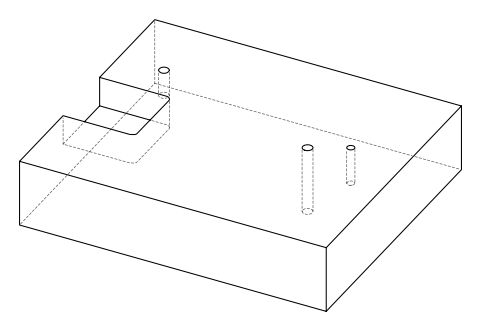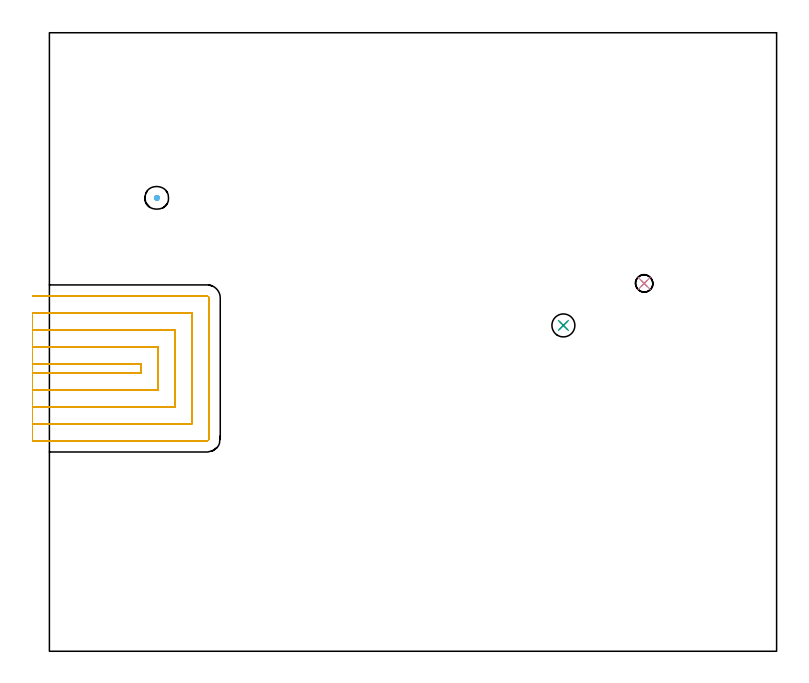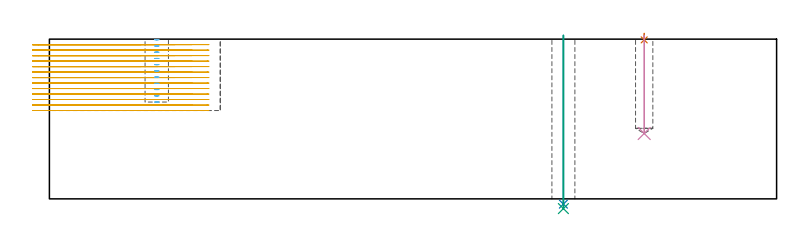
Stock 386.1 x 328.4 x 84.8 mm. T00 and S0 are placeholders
(PLAN: 6 operations, 5 tool changes, 35.7 min)
(1 SPOT_DRILL | STEP1POCKET | NXT0321_9005460120000 | 0.03 min | 0 mm3)
(2 DRILL_THROUGH_HOLE_FROM_SOLID_MATERIAL | STEP1HOLE | NXT0301_042 | 0.36 min | 3329 mm3)
(3 DRILL_TO_ENLARGE_THROUGH_HOLE | STEP1HOLE | UGT0301_231 | 0.37 min | 6554 mm3)
(4 DRILL_BLIND_HOLE_INTO_CENTER | STEP1POCKET | UGT0301_207 | 0.21 min | 3193 mm3)
(5 MILL_SLOT | SLOT_PARTIAL_RECTANGULAR | NXT0201_011 | Follow Part, ap 3, ae 75% | 34.25 min | 304173 mm3)
(6 MILL_BLIND_HOLE_FROM_SOLID_MATERIAL | STEP1POCKET_1 | UGT0201_128 | Spiral | 0.51 min | 4031 mm3)
(TOOL NXT0321_9005460120000 | NC Spot Drill, 142deg, 12mm, Carbide, Uncoated | D12 PA142 FL30 Z2)
(TOOL NXT0301_042 | Carbide Drill 7.1mm [860.1-0710-057A1-MM 2214] | D7.1 PA140 FL85 Z2)
(TOOL UGT0301_231 | Twist Drill 12.2 mm | D12.2 PA118 FL97 Z2)
(TOOL UGT0301_207 | Twist Drill 9.2 mm | D9.2 PA118 FL80 Z2)
(TOOL NXT0201_011 | ENDMILL 12mm [2P460-1200-NA 1630] | D12 FL38 Z6)
(TOOL UGT0201_128 | Carbide End Mill 10.0 | D10 FL15 Z4)
(OP 1 SPOT_DRILL)
G17 G21 G94 G90
T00 M6
G54
G17 G0 G90 X315.8 Y195.3 S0 M3
G43 Z94.8 H0
G94 G81 G98 Z84.404 F250. R87.8
G80
M5
M2
(OP 2 DRILL_THROUGH_HOLE_FROM_SOLID_MATERIAL)
G17 G21 G94 G90
T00 M6
G54
G17 G0 G90 X272.9 Y173. S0 M3
G43 Z94.8 H1
G94 G81 G98 Z-2.792 F250. R86.8
G80
M5
M2
(OP 3 DRILL_TO_ENLARGE_THROUGH_HOLE)
G17 G21 G94 G90
T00 M6
G54
G17 G0 G90 X272.9 Y173. S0 M3
G43 Z94.8 H0
G94 G73 G98 Z-5.165 F250. Q11.246 R86.8
G80
M5
M2
(OP 4 DRILL_BLIND_HOLE_INTO_CENTER)
G17 G21 G94 G90
T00 M6
G54
G17 G0 G90 X315.8 Y195.3 S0 M3
G43 Z94.8 H0
G94 G81 G98 Z34.7 F250. R86.8
G80
M5
M2
(OP 5 MILL_SLOT)
G17 G21 G94 G90
T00 M6
G54
G17 G0 G90 X-9. Y147.8 S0 M3
G43 Z94.8 H1
Z81.885
G94 G1 X-6. F250.
X48.7 F500.
Y152.5
X-6.
X-9. F250.
Y138.8
X-6.
X57.7 F500.
Y161.5
X-6.
X-9. F250.
Y129.8
X-6.
X66.7 F500.
Y170.5
X-6.
X-9. F250.
Y120.8
X-6.
X75.7 F500.
Y179.5
X-6.
X-9. F250.
Y111.8
X-6.
X83.8 F500.
G3 X84.7 Y112.7 R0.9
G1 Y187.6
G3 X83.8 Y188.5 R0.9
G1 X-6.
X-9. F250.
G0 Y147.8 Z78.969
G1 X-6.
X48.7 F500.
Y152.5
X-6.
X-9. F250.
Y138.8
X-6.
X57.7 F500.
Y161.5
X-6.
X-9. F250.
Y129.8
X-6.
X66.7 F500.
Y170.5
X-6.
X-9. F250.
Y120.8
X-6.
X75.7 F500.
Y179.5
X-6.
X-9. F250.
Y111.8
X-6.
X83.8 F500.
G3 X84.7 Y112.7 R0.9
G1 Y187.6
G3 X83.8 Y188.5 R0.9
G1 X-6.
X-9. F250.
G0 Y147.8 Z76.054
G1 X-6.
X48.7 F500.
Y152.5
X-6.
X-9. F250.
Y138.8
X-6.
X57.7 F500.
Y161.5
X-6.
X-9. F250.
Y129.8
X-6.
X66.7 F500.
Y170.5
X-6.
X-9. F250.
Y120.8
X-6.
X75.7 F500.
Y179.5
X-6.
X-9. F250.
Y111.8
X-6.
X83.8 F500.
G3 X84.7 Y112.7 R0.9
G1 Y187.6
G3 X83.8 Y188.5 R0.9
G1 X-6.
X-9. F250.
G0 Y147.8 Z73.138
G1 X-6.
X48.7 F500.
Y152.5
X-6.
X-9. F250.
Y138.8
X-6.
X57.7 F500.
Y161.5
X-6.
X-9. F250.
Y129.8
X-6.
X66.7 F500.
Y170.5
X-6.
X-9. F250.
Y120.8
X-6.
X75.7 F500.
Y179.5
X-6.
X-9. F250.
Y111.8
X-6.
X83.8 F500.
G3 X84.7 Y112.7 R0.9
G1 Y187.6
G3 X83.8 Y188.5 R0.9
G1 X-6.
X-9. F250.
G0 Y147.8 Z70.223
G1 X-6.
X48.7 F500.
Y152.5
X-6.
X-9. F250.
Y138.8
X-6.
X57.7 F500.
Y161.5
X-6.
X-9. F250.
Y129.8
X-6.
X66.7 F500.
Y170.5
X-6.
X-9. F250.
Y120.8
X-6.
X75.7 F500.
Y179.5
X-6.
X-9. F250.
Y111.8
X-6.
X83.8 F500.
G3 X84.7 Y112.7 R0.9
G1 Y187.6
G3 X83.8 Y188.5 R0.9
G1 X-6.
X-9. F250.
G0 Y147.8 Z67.308
G1 X-6.
X48.7 F500.
Y152.5
X-6.
X-9. F250.
Y138.8
X-6.
X57.7 F500.
Y161.5
X-6.
X-9. F250.
Y129.8
X-6.
X66.7 F500.
Y170.5
X-6.
X-9. F250.
Y120.8
X-6.
X75.7 F500.
Y179.5
X-6.
X-9. F250.
Y111.8
X-6.
X83.8 F500.
G3 X84.7 Y112.7 R0.9
G1 Y187.6
G3 X83.8 Y188.5 R0.9
G1 X-6.
X-9. F250.
G0 Y147.8 Z64.392
G1 X-6.
X48.7 F500.
Y152.5
X-6.
X-9. F250.
Y138.8
X-6.
X57.7 F500.
Y161.5
X-6.
X-9. F250.
Y129.8
X-6.
X66.7 F500.
Y170.5
X-6.
X-9. F250.
Y120.8
X-6.
X75.7 F500.
Y179.5
X-6.
X-9. F250.
Y111.8
X-6.
X83.8 F500.
G3 X84.7 Y112.7 R0.9
G1 Y187.6
G3 X83.8 Y188.5 R0.9
G1 X-6.
X-9. F250.
G0 Y147.8 Z61.477
G1 X-6.
X48.7 F500.
Y152.5
X-6.
X-9. F250.
Y138.8
X-6.
X57.7 F500.
Y161.5
X-6.
X-9. F250.
Y129.8
X-6.
X66.7 F500.
Y170.5
X-6.
X-9. F250.
Y120.8
X-6.
X75.7 F500.
Y179.5
X-6.
X-9. F250.
Y111.8
X-6.
X83.8 F500.
G3 X84.7 Y112.7 R0.9
G1 Y187.6
G3 X83.8 Y188.5 R0.9
G1 X-6.
X-9. F250.
G0 Y147.8 Z58.562
G1 X-6.
X48.7 F500.
Y152.5
X-6.
X-9. F250.
Y138.8
X-6.
X57.7 F500.
Y161.5
X-6.
X-9. F250.
Y129.8
X-6.
X66.7 F500.
Y170.5
X-6.
X-9. F250.
Y120.8
X-6.
X75.7 F500.
Y179.5
X-6.
X-9. F250.
Y111.8
X-6.
X83.8 F500.
G3 X84.7 Y112.7 R0.9
G1 Y187.6
G3 X83.8 Y188.5 R0.9
G1 X-6.
X-9. F250.
G0 Y147.8 Z55.646
G1 X-6.
X48.7 F500.
Y152.5
X-6.
X-9. F250.
Y138.8
X-6.
X57.7 F500.
Y161.5
X-6.
X-9. F250.
Y129.8
X-6.
X66.7 F500.
Y170.5
X-6.
X-9. F250.
Y120.8
X-6.
X75.7 F500.
Y179.5
X-6.
X-9. F250.
Y111.8
X-6.
X83.8 F500.
G3 X84.7 Y112.7 R0.9
G1 Y187.6
G3 X83.8 Y188.5 R0.9
G1 X-6.
X-9. F250.
G0 Y147.8 Z52.731
G1 X-6.
X48.7 F500.
Y152.5
X-6.
X-9. F250.
Y138.8
X-6.
X57.7 F500.
Y161.5
X-6.
X-9. F250.
Y129.8
X-6.
X66.7 F500.
Y170.5
X-6.
X-9. F250.
Y120.8
X-6.
X75.7 F500.
Y179.5
X-6.
X-9. F250.
Y111.8
X-6.
X83.8 F500.
G3 X84.7 Y112.7 R0.9
G1 Y187.6
G3 X83.8 Y188.5 R0.9
G1 X-6.
X-9. F250.
G0 Y147.8 Z49.815
G1 X-6.
X48.7 F500.
Y152.5
X-6.
X-9. F250.
Y138.8
X-6.
X57.7 F500.
Y161.5
X-6.
X-9. F250.
Y129.8
X-6.
X66.7 F500.
Y170.5
X-6.
X-9. F250.
Y120.8
X-6.
X75.7 F500.
Y179.5
X-6.
X-9. F250.
Y111.8
X-6.
X83.8 F500.
G3 X84.7 Y112.7 R0.9
G1 Y187.6
G3 X83.8 Y188.5 R0.9
G1 X-6.
X-9. F250.
G0 Y147.8 Z46.9
G1 X-6.
X48.7 F500.
Y152.5
X-6.
X-9. F250.
Y138.8
X-6.
X57.7 F500.
Y161.5
X-6.
X-9. F250.
Y129.8
X-6.
X66.7 F500.
Y170.5
X-6.
X-9. F250.
Y120.8
X-6.
X75.7 F500.
Y179.5
X-6.
X-9. F250.
Y111.8
X-6.
X83.8 F500.
G3 X84.7 Y112.7 R0.9
G1 Y187.6
G3 X83.8 Y188.5 R0.9
G1 X-6.
X-9. F250.
G0 Z94.8
M5
M2
(OP 6 MILL_BLIND_HOLE_FROM_SOLID_MATERIAL)
G17 G21 G94 G90
T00 M6
G54
G17 G0 G90 X57. Y240.7 S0 M3
G43 Z94.8 H0
Z84.491
G94 G3 X57.6 Y241.3 R0.6 F250.
X57. Y241.9 R0.6
X55.8 Y240.7 R1.2
X57. Y241.9 R-1.2
X56.4 Y241.3 R0.6
X57. Y240.7 R0.6
G0 Z81.182
G3 X57.6 Y241.3 R0.6
X57. Y241.9 R0.6
X55.8 Y240.7 R1.2
X57. Y241.9 R-1.2
X56.4 Y241.3 R0.6
X57. Y240.7 R0.6
G0 Z77.873
G3 X57.6 Y241.3 R0.6
X57. Y241.9 R0.6
X55.8 Y240.7 R1.2
X57. Y241.9 R-1.2
X56.4 Y241.3 R0.6
X57. Y240.7 R0.6
G0 Z74.564
G3 X57.6 Y241.3 R0.6
X57. Y241.9 R0.6
X55.8 Y240.7 R1.2
X57. Y241.9 R-1.2
X56.4 Y241.3 R0.6
X57. Y240.7 R0.6
G0 Z71.255
G3 X57.6 Y241.3 R0.6
X57. Y241.9 R0.6
X55.8 Y240.7 R1.2
X57. Y241.9 R-1.2
X56.4 Y241.3 R0.6
X57. Y240.7 R0.6
G0 Z67.945
G3 X57.6 Y241.3 R0.6
X57. Y241.9 R0.6
X55.8 Y240.7 R1.2
X57. Y241.9 R-1.2
X56.4 Y241.3 R0.6
X57. Y240.7 R0.6
G0 Z64.636
G3 X57.6 Y241.3 R0.6
X57. Y241.9 R0.6
X55.8 Y240.7 R1.2
X57. Y241.9 R-1.2
X56.4 Y241.3 R0.6
X57. Y240.7 R0.6
G0 Z61.327
G3 X57.6 Y241.3 R0.6
X57. Y241.9 R0.6
X55.8 Y240.7 R1.2
X57. Y241.9 R-1.2
X56.4 Y241.3 R0.6
X57. Y240.7 R0.6
G0 Z58.018
G3 X57.6 Y241.3 R0.6
X57. Y241.9 R0.6
X55.8 Y240.7 R1.2
X57. Y241.9 R-1.2
X56.4 Y241.3 R0.6
X57. Y240.7 R0.6
G0 Z54.709
G3 X57.6 Y241.3 R0.6
X57. Y241.9 R0.6
X55.8 Y240.7 R1.2
X57. Y241.9 R-1.2
X56.4 Y241.3 R0.6
X57. Y240.7 R0.6
G0 Z51.4
G3 X57.6 Y241.3 R0.6
X57. Y241.9 R0.6
X55.8 Y240.7 R1.2
X57. Y241.9 R-1.2
X56.4 Y241.3 R0.6
X57. Y240.7 R0.6
G0 Z94.8
M5
M2
